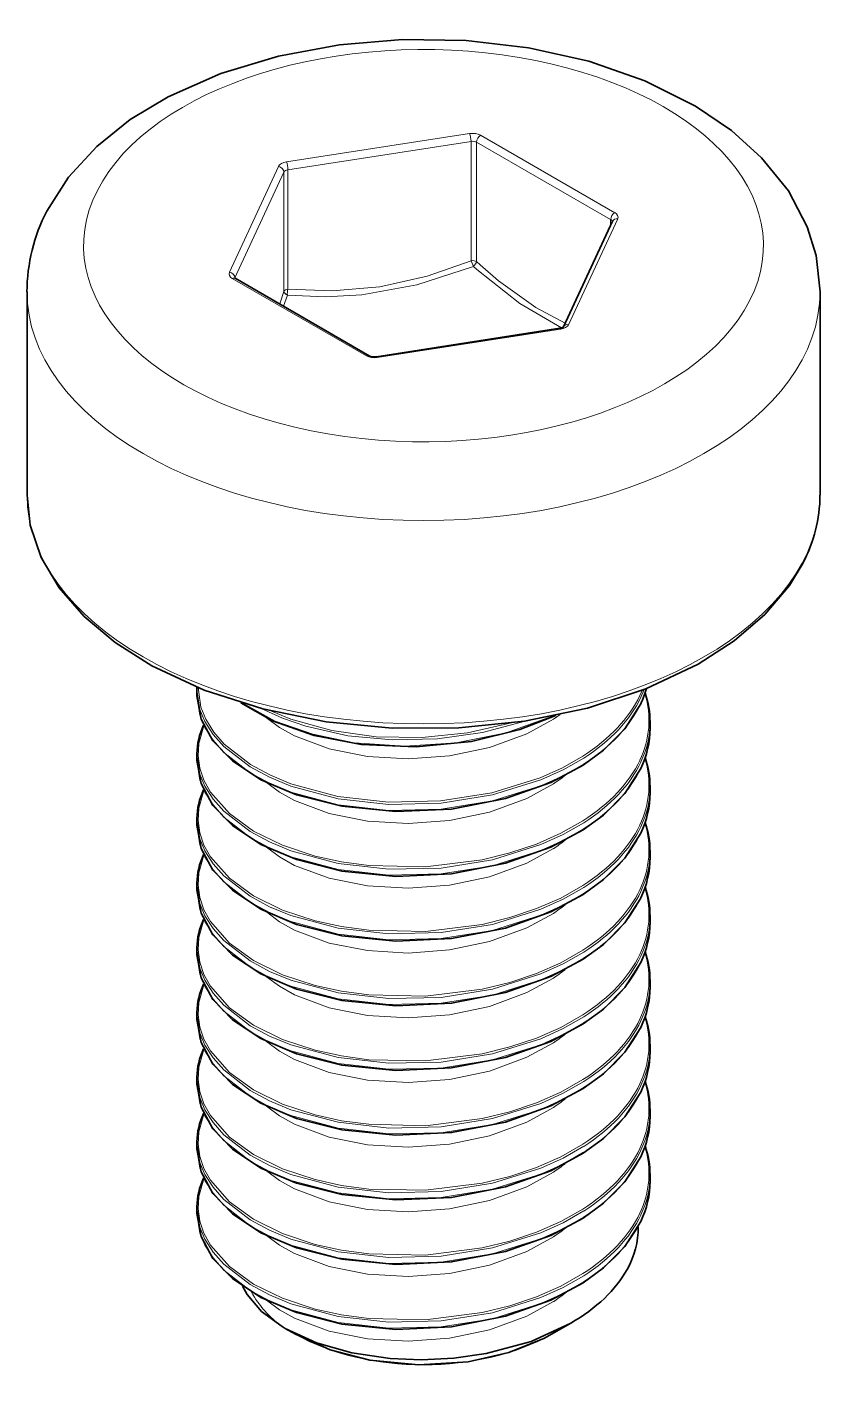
# Model space of a CAD drawing. Extents: x 428 to 938, y 254 to 632.
# Drawn here: x 740.11 to 747.11, y 577.57 to 589.48 of the extents above; entities that cross this region are included whole.
import ezdxf

# ---------------------------------------------------------------- set-up
doc = ezdxf.new("R2010")
doc.units = 0

msp = doc.modelspace()

# ---------------------------------------------------------------- linework, layer by layer
at = {"color": 7, "lineweight": 13, "ltscale": 0.040912}
for p, q in [((744.014, 588.536), (742.397, 588.286)), ((744.027, 588.467), (742.41, 588.217)), ((743.199, 586.557), (744.817, 586.807))]:
    msp.add_line(p, q, dxfattribs=at)
at = {"color": 7, "lineweight": 13, "ltscale": 0.026366}
for p, q in [((744.027, 587.412), (744.027, 588.467)), ((742.41, 587.162), (742.41, 588.217)), ((742.375, 587.142), (742.375, 588.196))]:
    msp.add_line(p, q, dxfattribs=at)
at = {"color": 7, "lineweight": 13, "ltscale": 0.034178}
for p, q in [((745.259, 587.776), (744.076, 588.46)), ((745.295, 587.837), (744.111, 588.521)), ((741.919, 587.255), (743.103, 586.572))]:
    msp.add_line(p, q, dxfattribs=at)
at = {"color": 7, "lineweight": 13, "ltscale": 0.026364}
msp.add_line((744.076, 587.405), (744.076, 588.46), dxfattribs=at)
at = {"color": 7, "lineweight": 13, "ltscale": 0.025734}
for p, q in [((742.326, 588.245), (741.893, 587.311)), ((742.375, 588.196), (741.941, 587.263))]:
    msp.add_line(p, q, dxfattribs=at)
at = {"color": 7, "lineweight": 35, "ltscale": 0.025736}
msp.add_line((744.842, 586.828), (745.275, 587.762), dxfattribs=at)
at = {"color": 7, "lineweight": 13, "ltscale": 0.025736}
msp.add_line((744.887, 586.848), (745.321, 587.782), dxfattribs=at)
at = {"color": 7, "lineweight": 13, "ltscale": 0.001213}
msp.add_line((745.259, 587.728), (745.259, 587.776), dxfattribs=at)
at = {"color": 7, "lineweight": 13, "ltscale": 0.001325}
msp.add_line((744.027, 587.412), (744.047, 587.363), dxfattribs=at)
at = {"color": 7, "lineweight": 13, "ltscale": 0.001074}
msp.add_line((744.107, 587.376), (744.076, 587.405), dxfattribs=at)
at = {"color": 7, "lineweight": 35, "ltscale": 0.000189516}
msp.add_line((741.944, 587.258), (741.938, 587.262), dxfattribs=at)
at = {"color": 7, "lineweight": 35, "ltscale": 0.034176}
msp.add_line((741.944, 587.258), (743.128, 586.574), dxfattribs=at)
at = {"color": 7, "lineweight": 13, "ltscale": 0.001085}
msp.add_line((744.079, 587.334), (744.047, 587.363), dxfattribs=at)
at = {"color": 7, "lineweight": 35, "ltscale": 0.044908}
for p, q in [((740.107, 585.342), (740.107, 587.138)), ((747.107, 585.342), (747.107, 587.138))]:
    msp.add_line(p, q, dxfattribs=at)
at = {"color": 7, "lineweight": 13, "ltscale": 0.002933}
msp.add_line((742.375, 587.142), (742.338, 587.031), dxfattribs=at)
at = {"color": 7, "lineweight": 13, "ltscale": 0.0026}
msp.add_line((742.405, 587.109), (742.372, 587.011), dxfattribs=at)
at = {"color": 7, "lineweight": 35, "ltscale": 0.040912}
msp.add_line((743.192, 586.565), (744.809, 586.816), dxfattribs=at)
at = {"color": 7, "lineweight": 35, "ltscale": 0.000396872}
msp.add_line((741.607, 583.63), (741.607, 583.646), dxfattribs=at)
at = {"color": 7, "lineweight": 35, "ltscale": 0.000196844}
for p, q in [((741.607, 583.622), (741.607, 583.63)), ((741.607, 583.051), (741.607, 583.058)), ((741.607, 582.479), (741.607, 582.487)), ((741.607, 581.336), (741.607, 581.344)), ((741.607, 580.764), (741.607, 580.772)), ((741.607, 580.193), (741.607, 580.201))]:
    msp.add_line(p, q, dxfattribs=at)
at = {"color": 7, "lineweight": 35, "ltscale": 0.001312}
for p, q in [((741.607, 583.57), (741.607, 583.622)), ((741.607, 581.283), (741.607, 581.336)), ((745.607, 580.998), (745.607, 581.05)), ((741.607, 580.712), (741.607, 580.764))]:
    msp.add_line(p, q, dxfattribs=at)
at = {"color": 7, "lineweight": 13, "ltscale": 0.001252}
msp.add_line((745.516, 583.572), (745.536, 583.618), dxfattribs=at)
at = {"color": 7, "lineweight": 13, "ltscale": 0.001854}
msp.add_line((745.526, 583.557), (745.555, 583.625), dxfattribs=at)
at = {"color": 7, "lineweight": 13, "ltscale": 0.00182}
msp.add_line((744.753, 583.363), (744.813, 583.404), dxfattribs=at)
at = {"color": 7, "lineweight": 35, "ltscale": 0.001314}
for p, q in [((745.607, 583.284), (745.607, 583.336)), ((741.607, 582.998), (741.607, 583.051)), ((745.607, 582.712), (745.607, 582.765)), ((741.607, 582.427), (741.607, 582.479)), ((745.607, 582.141), (745.607, 582.193)), ((741.607, 581.855), (741.607, 581.908)), ((745.607, 581.569), (745.607, 581.622)), ((745.607, 580.426), (745.607, 580.479)), ((741.607, 580.14), (741.607, 580.193)), ((745.607, 579.855), (745.607, 579.907)), ((741.607, 579.569), (741.607, 579.621)), ((745.607, 579.283), (745.607, 579.336)), ((741.607, 578.997), (741.607, 579.05))]:
    msp.add_line(p, q, dxfattribs=at)
at = {"color": 7, "lineweight": 35, "ltscale": 0.000195318}
for p, q in [((741.607, 581.908), (741.607, 581.915)), ((741.607, 579.621), (741.607, 579.629)), ((741.607, 579.05), (741.607, 579.058))]:
    msp.add_line(p, q, dxfattribs=at)
at = {"color": 7, "lineweight": 35, "ltscale": 0.000801817}
msp.add_line((742.386, 577.983), (742.358, 577.999), dxfattribs=at)
at = {"color": 7, "lineweight": 35, "ltscale": 0.002602}
msp.add_line((742.476, 577.931), (742.386, 577.983), dxfattribs=at)
at = {"color": 7, "lineweight": 35, "ltscale": 0.004867}
msp.add_line((744.738, 577.931), (744.906, 578.028), dxfattribs=at)
at = {"color": 7, "lineweight": 35}
for points in [[(747.107, 587.138), (747.072, 587.459), (746.994, 587.713), (746.829, 588.029), (746.592, 588.323), (746.327, 588.562), (746.009, 588.778), (745.56, 589.002), (745.065, 589.174), (744.535, 589.293), (743.983, 589.358), (743.422, 589.367), (742.866, 589.321), (742.327, 589.221), (741.819, 589.067), (741.353, 588.861), (741.018, 588.659), (740.724, 588.423), (740.473, 588.151), (740.282, 587.852)], [(740.107, 585.342), (740.135, 585.077), (740.231, 584.793), (740.391, 584.523), (740.611, 584.271), (740.885, 584.041), (741.208, 583.836), (741.671, 583.62), (742.189, 583.454), (742.747, 583.341), (743.329, 583.285), (743.918, 583.287), (744.499, 583.346), (745.055, 583.462), (745.57, 583.631), (746.031, 583.85), (746.35, 584.056), (746.621, 584.289), (746.837, 584.544), (746.958, 584.744)], [(741.607, 583.57), (741.643, 583.365), (741.748, 583.173), (741.92, 582.995), (742.172, 582.829), (742.487, 582.694), (742.886, 582.594), (743.363, 582.547), (743.855, 582.57), (744.332, 582.662), (744.732, 582.805), (745.017, 582.958)], [(741.995, 583.509), (742.274, 583.35), (742.641, 583.219), (743.057, 583.14), (743.542, 583.119), (744.03, 583.167), (744.456, 583.271), (744.774, 583.396)], [(745.525, 583.499), (745.385, 583.279), (745.196, 583.089), (745.017, 582.958)], [(741.607, 582.998), (741.643, 582.794), (741.748, 582.602), (741.92, 582.424), (742.172, 582.257), (742.487, 582.123), (742.886, 582.022), (743.363, 581.975), (743.855, 581.998), (744.332, 582.091), (744.732, 582.233), (745.017, 582.387)], [(745.525, 582.928), (745.385, 582.707), (745.196, 582.517), (745.017, 582.387)], [(741.607, 582.427), (741.643, 582.222), (741.748, 582.03), (741.92, 581.852), (742.172, 581.685), (742.487, 581.551), (742.886, 581.45), (743.363, 581.404), (743.855, 581.427), (744.332, 581.519), (744.732, 581.662), (745.017, 581.815)], [(745.525, 582.356), (745.385, 582.136), (745.196, 581.946), (745.017, 581.815)], [(741.607, 581.855), (741.643, 581.651), (741.748, 581.459), (741.92, 581.28), (742.172, 581.114), (742.487, 580.979), (742.886, 580.879), (743.363, 580.832), (743.855, 580.855), (744.332, 580.948), (744.732, 581.09), (745.017, 581.244)], [(745.525, 581.784), (745.385, 581.564), (745.196, 581.374), (745.017, 581.244)], [(741.607, 581.283), (741.643, 581.079), (741.748, 580.887), (741.92, 580.709), (742.172, 580.542), (742.487, 580.408), (742.886, 580.307), (743.363, 580.261), (743.855, 580.284), (744.332, 580.376), (744.732, 580.518), (745.017, 580.672)], [(745.525, 581.213), (745.385, 580.993), (745.196, 580.803), (745.017, 580.672)], [(741.607, 580.712), (741.643, 580.508), (741.748, 580.316), (741.92, 580.137), (742.172, 579.971), (742.487, 579.836), (742.886, 579.736), (743.363, 579.689), (743.855, 579.712), (744.332, 579.804), (744.732, 579.947), (745.017, 580.1)], [(745.525, 580.641), (745.385, 580.421), (745.196, 580.231), (745.017, 580.1)], [(741.607, 580.14), (741.643, 579.936), (741.748, 579.744), (741.92, 579.566), (742.172, 579.399), (742.487, 579.265), (742.886, 579.164), (743.363, 579.118), (743.855, 579.14), (744.332, 579.233), (744.732, 579.375), (745.017, 579.529)], [(745.525, 580.07), (745.385, 579.85), (745.196, 579.66), (745.017, 579.529)], [(741.607, 579.569), (741.643, 579.364), (741.748, 579.173), (741.92, 578.994), (742.172, 578.828), (742.487, 578.693), (742.886, 578.593), (743.363, 578.546), (743.855, 578.569), (744.332, 578.661), (744.732, 578.804), (745.017, 578.957)], [(745.525, 579.498), (745.385, 579.278), (745.196, 579.088), (745.017, 578.957)], [(741.607, 578.997), (741.643, 578.793), (741.748, 578.601), (741.92, 578.423), (742.172, 578.256), (742.487, 578.122), (742.886, 578.021), (743.363, 577.974), (743.855, 577.997), (744.332, 578.09), (744.732, 578.232), (745.017, 578.386)], [(745.525, 578.927), (745.385, 578.707), (745.196, 578.517), (745.017, 578.386)], [(742.358, 577.999), (742.178, 578.132), (742.05, 578.281), (742.01, 578.355)], [(744.906, 578.028), (744.557, 577.868), (744.161, 577.76), (743.875, 577.719), (743.589, 577.704), (743.314, 577.716), (742.975, 577.766), (742.661, 577.856), (742.386, 577.983)], [(742.476, 577.931), (742.782, 577.792), (743.134, 577.701), (743.565, 577.66), (744, 577.688), (744.359, 577.769), (744.676, 577.897), (744.738, 577.931)]]:
    msp.add_lwpolyline(points, dxfattribs=at)
at = {"color": 7, "lineweight": 13}
for points in [[(744.027, 587.412), (743.64, 587.277), (743.221, 587.182), (742.8, 587.147), (742.41, 587.162)], [(744.107, 587.376), (744.27, 587.236), (744.599, 586.999), (744.857, 586.86)], [(744.047, 587.363), (743.547, 587.199), (743.063, 587.112), (742.74, 587.095), (742.405, 587.109)], [(744.079, 587.334), (744.456, 587.035), (744.826, 586.82)], [(745.022, 583.02), (744.841, 582.917), (744.644, 582.827), (744.217, 582.694), (743.763, 582.621), (743.302, 582.61), (742.853, 582.66), (742.436, 582.772), (742.248, 582.85), (742.076, 582.943), (741.843, 583.123), (741.749, 583.229), (741.677, 583.343), (741.633, 583.45), (741.607, 583.622)], [(745.02, 582.967), (744.839, 582.863), (744.643, 582.774), (744.215, 582.641), (743.762, 582.568), (743.301, 582.557), (742.853, 582.608), (742.436, 582.72), (742.247, 582.798), (742.076, 582.89), (741.843, 583.07), (741.749, 583.177), (741.677, 583.291), (741.633, 583.398), (741.607, 583.57)], [(745.014, 583.038), (744.833, 582.935), (744.637, 582.846), (744.211, 582.713), (743.758, 582.641), (743.299, 582.63), (742.852, 582.681), (742.437, 582.793), (742.249, 582.871), (742.079, 582.964), (741.847, 583.144), (741.755, 583.25), (741.684, 583.363), (741.641, 583.471), (741.617, 583.642)], [(744.746, 583.39), (744.337, 583.243), (743.896, 583.155), (743.443, 583.126), (742.995, 583.156), (742.631, 583.23), (742.297, 583.346), (742.011, 583.504)], [(744.505, 583.347), (744.127, 583.246), (743.731, 583.19), (743.33, 583.18), (742.938, 583.217), (742.567, 583.301), (742.363, 583.371), (742.175, 583.458)], [(742.22, 583.375), (742.336, 583.29), (742.469, 583.215), (742.774, 583.101), (743.112, 583.034), (743.471, 583.013), (743.835, 583.039), (744.19, 583.113), (744.52, 583.234), (744.753, 583.363)], [(744.385, 583.33), (743.996, 583.242), (743.593, 583.201), (743.19, 583.208), (742.799, 583.263), (742.437, 583.364), (742.264, 583.435)], [(745.014, 582.467), (744.818, 582.356), (744.604, 582.261), (744.37, 582.182), (744.125, 582.122), (743.625, 582.06), (743.123, 582.071), (742.883, 582.104), (742.652, 582.154), (742.363, 582.25), (742.106, 582.375), (741.893, 582.529), (741.726, 582.72), (741.669, 582.824), (741.633, 582.93), (741.617, 583.039), (741.623, 583.149), (741.669, 583.304)], [(745.022, 582.449), (744.841, 582.345), (744.644, 582.256), (744.217, 582.122), (743.763, 582.049), (743.302, 582.038), (742.853, 582.089), (742.436, 582.2), (742.248, 582.279), (742.076, 582.371), (741.843, 582.551), (741.749, 582.658), (741.677, 582.771), (741.633, 582.879), (741.607, 583.051)], [(745.02, 582.395), (744.839, 582.292), (744.643, 582.203), (744.215, 582.069), (743.762, 581.997), (743.301, 581.986), (742.853, 582.036), (742.436, 582.148), (742.247, 582.226), (742.076, 582.319), (741.843, 582.499), (741.749, 582.606), (741.677, 582.719), (741.633, 582.826), (741.607, 582.998)], [(745.014, 581.895), (744.818, 581.784), (744.604, 581.69), (744.37, 581.611), (744.125, 581.551), (743.625, 581.488), (743.123, 581.499), (742.883, 581.532), (742.652, 581.583), (742.363, 581.678), (742.106, 581.804), (741.893, 581.958), (741.726, 582.149), (741.669, 582.252), (741.633, 582.359), (741.617, 582.468), (741.623, 582.577), (741.669, 582.733)], [(742.22, 582.804), (742.336, 582.719), (742.469, 582.644), (742.774, 582.529), (743.112, 582.462), (743.471, 582.441), (743.835, 582.468), (744.19, 582.542), (744.52, 582.663), (744.753, 582.791)], [(745.022, 581.877), (744.841, 581.774), (744.644, 581.684), (744.217, 581.55), (743.763, 581.478), (743.302, 581.467), (742.853, 581.517), (742.436, 581.629), (742.248, 581.707), (742.076, 581.799), (741.843, 581.98), (741.749, 582.086), (741.677, 582.2), (741.633, 582.307), (741.607, 582.479)], [(745.02, 581.824), (744.839, 581.72), (744.643, 581.631), (744.215, 581.498), (743.762, 581.425), (743.301, 581.414), (742.853, 581.465), (742.436, 581.576), (742.247, 581.655), (742.076, 581.747), (741.843, 581.927), (741.749, 582.034), (741.677, 582.148), (741.633, 582.255), (741.607, 582.427)], [(745.014, 581.324), (744.818, 581.212), (744.604, 581.118), (744.37, 581.039), (744.125, 580.979), (743.625, 580.917), (743.123, 580.928), (742.883, 580.96), (742.652, 581.011), (742.363, 581.106), (742.106, 581.232), (741.893, 581.386), (741.726, 581.577), (741.669, 581.68), (741.633, 581.787), (741.617, 581.896), (741.623, 582.006), (741.669, 582.161)], [(742.22, 582.232), (742.336, 582.147), (742.469, 582.072), (742.774, 581.958), (743.112, 581.891), (743.471, 581.87), (743.835, 581.896), (744.19, 581.97), (744.52, 582.091), (744.753, 582.22)], [(745.022, 581.306), (744.841, 581.202), (744.644, 581.113), (744.217, 580.979), (743.763, 580.906), (743.302, 580.895), (742.853, 580.946), (742.436, 581.057), (742.248, 581.135), (742.076, 581.228), (741.843, 581.408), (741.749, 581.515), (741.677, 581.628), (741.633, 581.736), (741.607, 581.908)], [(745.02, 581.252), (744.839, 581.149), (744.643, 581.06), (744.215, 580.926), (743.762, 580.854), (743.301, 580.843), (742.853, 580.893), (742.436, 581.005), (742.247, 581.083), (742.076, 581.176), (741.843, 581.356), (741.749, 581.463), (741.677, 581.576), (741.633, 581.683), (741.607, 581.855)], [(742.22, 581.661), (742.336, 581.575), (742.469, 581.501), (742.774, 581.386), (743.112, 581.319), (743.471, 581.298), (743.835, 581.325), (744.19, 581.399), (744.52, 581.52), (744.753, 581.648)], [(745.014, 580.752), (744.818, 580.641), (744.604, 580.547), (744.37, 580.468), (744.125, 580.408), (743.625, 580.345), (743.123, 580.356), (742.883, 580.389), (742.652, 580.44), (742.363, 580.535), (742.106, 580.661), (741.893, 580.814), (741.726, 581.006), (741.669, 581.109), (741.633, 581.216), (741.617, 581.325), (741.623, 581.434), (741.669, 581.59)], [(745.022, 580.734), (744.841, 580.63), (744.644, 580.541), (744.217, 580.407), (743.763, 580.335), (743.302, 580.324), (742.853, 580.374), (742.436, 580.486), (742.248, 580.564), (742.076, 580.656), (741.843, 580.837), (741.749, 580.943), (741.677, 581.057), (741.633, 581.164), (741.607, 581.336)], [(745.02, 580.681), (744.839, 580.577), (744.643, 580.488), (744.215, 580.354), (743.762, 580.282), (743.301, 580.271), (742.853, 580.322), (742.436, 580.433), (742.247, 580.512), (742.076, 580.604), (741.843, 580.784), (741.749, 580.891), (741.677, 581.004), (741.633, 581.112), (741.607, 581.283)], [(742.22, 581.089), (742.336, 581.004), (742.469, 580.929), (742.774, 580.815), (743.112, 580.747), (743.471, 580.727), (743.835, 580.753), (744.19, 580.827), (744.52, 580.948), (744.753, 581.077)], [(745.014, 580.181), (744.818, 580.069), (744.604, 579.975), (744.37, 579.896), (744.125, 579.836), (743.625, 579.773), (743.123, 579.785), (742.883, 579.817), (742.652, 579.868), (742.363, 579.963), (742.106, 580.089), (741.893, 580.243), (741.726, 580.434), (741.669, 580.537), (741.633, 580.644), (741.617, 580.753), (741.623, 580.862), (741.669, 581.018)], [(745.022, 580.163), (744.841, 580.059), (744.644, 579.97), (744.217, 579.836), (743.763, 579.763), (743.302, 579.752), (742.853, 579.803), (742.436, 579.914), (742.248, 579.992), (742.076, 580.085), (741.843, 580.265), (741.749, 580.372), (741.677, 580.485), (741.633, 580.593), (741.607, 580.764)], [(745.02, 580.109), (744.839, 580.006), (744.643, 579.916), (744.215, 579.783), (743.762, 579.711), (743.301, 579.7), (742.853, 579.75), (742.436, 579.862), (742.247, 579.94), (742.076, 580.033), (741.843, 580.213), (741.749, 580.319), (741.677, 580.433), (741.633, 580.54), (741.607, 580.712)], [(742.22, 580.518), (742.336, 580.432), (742.469, 580.358), (742.774, 580.243), (743.112, 580.176), (743.471, 580.155), (743.835, 580.182), (744.19, 580.255), (744.52, 580.377), (744.753, 580.505)], [(745.014, 579.609), (744.818, 579.498), (744.604, 579.404), (744.37, 579.325), (744.125, 579.265), (743.625, 579.202), (743.123, 579.213), (742.883, 579.246), (742.652, 579.297), (742.363, 579.392), (742.106, 579.518), (741.893, 579.671), (741.726, 579.862), (741.669, 579.966), (741.633, 580.073), (741.617, 580.182), (741.623, 580.291), (741.669, 580.447)], [(745.022, 579.591), (744.841, 579.487), (744.644, 579.398), (744.217, 579.264), (743.763, 579.192), (743.302, 579.181), (742.853, 579.231), (742.436, 579.343), (742.248, 579.421), (742.076, 579.513), (741.843, 579.693), (741.749, 579.8), (741.677, 579.914), (741.633, 580.021), (741.607, 580.193)], [(745.02, 579.538), (744.839, 579.434), (744.643, 579.345), (744.215, 579.211), (743.762, 579.139), (743.301, 579.128), (742.853, 579.179), (742.436, 579.29), (742.247, 579.368), (742.076, 579.461), (741.843, 579.641), (741.749, 579.748), (741.677, 579.861), (741.633, 579.969), (741.607, 580.14)], [(745.014, 579.037), (744.818, 578.926), (744.604, 578.832), (744.37, 578.753), (744.125, 578.693), (743.625, 578.63), (743.123, 578.642), (742.883, 578.674), (742.652, 578.725), (742.363, 578.82), (742.106, 578.946), (741.893, 579.1), (741.726, 579.291), (741.669, 579.394), (741.633, 579.501), (741.617, 579.61), (741.623, 579.719), (741.669, 579.875)], [(742.22, 579.946), (742.336, 579.861), (742.469, 579.786), (742.774, 579.672), (743.112, 579.604), (743.471, 579.584), (743.835, 579.61), (744.19, 579.684), (744.52, 579.805), (744.753, 579.933)], [(745.022, 579.02), (744.841, 578.916), (744.644, 578.827), (744.217, 578.693), (743.763, 578.62), (743.302, 578.609), (742.853, 578.659), (742.436, 578.771), (742.248, 578.849), (742.076, 578.942), (741.843, 579.122), (741.749, 579.229), (741.677, 579.342), (741.633, 579.449), (741.607, 579.621)], [(745.02, 578.966), (744.839, 578.863), (744.643, 578.773), (744.215, 578.64), (743.762, 578.568), (743.301, 578.557), (742.853, 578.607), (742.436, 578.719), (742.247, 578.797), (742.076, 578.889), (741.843, 579.07), (741.749, 579.176), (741.677, 579.29), (741.633, 579.397), (741.607, 579.569)], [(745.014, 578.466), (744.818, 578.355), (744.604, 578.26), (744.37, 578.182), (744.125, 578.122), (743.625, 578.059), (743.123, 578.07), (742.883, 578.103), (742.652, 578.153), (742.363, 578.249), (742.106, 578.374), (741.893, 578.528), (741.726, 578.719), (741.669, 578.823), (741.633, 578.93), (741.617, 579.039), (741.623, 579.148), (741.669, 579.304)], [(742.22, 579.375), (742.336, 579.289), (742.469, 579.215), (742.774, 579.1), (743.112, 579.033), (743.471, 579.012), (743.835, 579.039), (744.19, 579.112), (744.52, 579.234), (744.753, 579.362)], [(745.022, 578.448), (744.841, 578.344), (744.644, 578.255), (744.217, 578.121), (743.763, 578.049), (743.302, 578.038), (742.853, 578.088), (742.436, 578.199), (742.248, 578.278), (742.076, 578.37), (741.843, 578.55), (741.749, 578.657), (741.677, 578.771), (741.633, 578.878), (741.607, 579.05)], [(745.02, 578.395), (744.839, 578.291), (744.643, 578.202), (744.215, 578.068), (743.762, 577.996), (743.301, 577.985), (742.853, 578.036), (742.436, 578.147), (742.247, 578.225), (742.076, 578.318), (741.843, 578.498), (741.749, 578.605), (741.677, 578.718), (741.633, 578.825), (741.607, 578.997)], [(742.22, 578.803), (742.336, 578.718), (742.469, 578.643), (742.774, 578.529), (743.112, 578.461), (743.471, 578.44), (743.835, 578.467), (744.19, 578.541), (744.52, 578.662), (744.753, 578.79)], [(742.22, 578.231), (742.336, 578.146), (742.469, 578.072), (742.774, 577.957), (743.112, 577.89), (743.471, 577.869), (743.835, 577.895), (744.19, 577.969), (744.52, 578.091), (744.753, 578.219)]]:
    msp.add_lwpolyline(points, dxfattribs=at)
at = {"color": 7, "lineweight": 35}
for centre, radius, start, end in [((741.675, 587.129), 1.569, 152.575, 179.6882), ((744.803, 586.88), 0.0644, 275.0056, 307.6149), ((743.173, 586.67), 0.106, 244.7011, 280.1215), ((745.795, 585.352), 1.312, 332.4091, 359.5703), ((744.717, 583.88), 0.893, 334.7645, 343.9782), ((744.794, 583.334), 0.813, 0.1383, 18.7526), ((742.222, 583.046), 0.616, 154.6165, 178.8517), ((744.772, 583.289), 0.835, 334.341, 359.6244), ((744.794, 582.763), 0.813, 0.1383, 18.7526), ((742.222, 582.475), 0.616, 154.6165, 178.8517), ((744.772, 582.718), 0.835, 334.341, 359.6244), ((744.794, 582.191), 0.813, 0.1383, 18.7526), ((742.222, 581.903), 0.616, 154.6165, 178.8517), ((744.772, 582.146), 0.835, 334.341, 359.6244), ((744.794, 581.62), 0.813, 0.1383, 18.7526), ((742.222, 581.331), 0.616, 154.6165, 178.8517), ((744.772, 581.575), 0.835, 334.341, 359.6244), ((744.794, 581.048), 0.813, 0.1383, 18.7526), ((742.222, 580.76), 0.616, 154.6165, 178.8517), ((744.772, 581.003), 0.835, 334.341, 359.6244), ((744.794, 580.477), 0.813, 0.1383, 18.7526), ((742.222, 580.188), 0.616, 154.6165, 178.8517), ((744.772, 580.432), 0.835, 334.341, 359.6244), ((744.794, 579.905), 0.813, 0.1383, 18.7526), ((742.222, 579.617), 0.616, 154.6165, 178.8517), ((744.772, 579.86), 0.835, 334.341, 359.6244), ((744.794, 579.334), 0.813, 0.1383, 18.7526), ((742.222, 579.045), 0.616, 154.6165, 178.8517), ((744.772, 579.289), 0.835, 334.341, 359.6244), ((744.752, 578.873), 0.75, 330.4377, 0.4956)]:
    msp.add_arc(centre, radius, start, end, dxfattribs=at)
at = {"color": 7, "lineweight": 13}
for centre, radius, start, end in [((742.42, 587.156), 0.0484, 196.6983, 251.7895), ((744.801, 583.35), 0.796, 333.9628, 17.2753), ((744.728, 583.881), 0.882, 334.7504, 343.7043), ((744.785, 583.342), 0.822, 334.3217, 359.6345), ((744.785, 583.289), 0.822, 334.3223, 359.6343), ((744.801, 582.779), 0.796, 333.9628, 17.2753), ((743.937, 584.037), 1.489, 303.234, 308.113), ((744.785, 582.77), 0.822, 334.3217, 359.6345), ((744.785, 582.718), 0.822, 334.3223, 359.6343), ((744.801, 582.207), 0.796, 333.9628, 17.2753), ((743.937, 583.465), 1.489, 303.234, 308.113), ((744.785, 582.199), 0.822, 334.3217, 359.6345), ((744.785, 582.146), 0.822, 334.3223, 359.6343), ((744.801, 581.635), 0.796, 333.9628, 17.2753), ((743.937, 582.894), 1.489, 303.234, 308.113), ((744.785, 581.627), 0.822, 334.3217, 359.6345), ((744.785, 581.574), 0.822, 334.3223, 359.6343), ((744.801, 581.064), 0.796, 333.9628, 17.2753), ((743.937, 582.322), 1.489, 303.234, 308.113), ((744.785, 581.055), 0.822, 334.3217, 359.6345), ((744.785, 581.003), 0.822, 334.3223, 359.6343), ((744.801, 580.492), 0.796, 333.9628, 17.2753), ((743.937, 581.751), 1.489, 303.234, 308.113), ((744.785, 580.484), 0.822, 334.3217, 359.6345), ((744.785, 580.431), 0.822, 334.3223, 359.6343), ((744.801, 579.921), 0.796, 333.9628, 17.2753), ((743.937, 581.179), 1.489, 303.234, 308.113), ((744.785, 579.912), 0.822, 334.3217, 359.6345), ((744.785, 579.86), 0.822, 334.3223, 359.6343), ((744.801, 579.349), 0.796, 333.9628, 17.2753), ((743.937, 580.608), 1.489, 303.234, 308.113), ((744.785, 579.341), 0.822, 334.3217, 359.6345), ((744.785, 579.288), 0.822, 334.3223, 359.6343), ((743.937, 580.036), 1.489, 303.234, 308.113), ((742.913, 578.768), 0.947, 209.3624, 234.1873), ((743.937, 579.464), 1.489, 303.234, 308.113)]:
    msp.add_arc(centre, radius, start, end, dxfattribs=at)
for centre, major_axis, ratio, start_param, end_param in [((743.607, 587.546), (3, 0), 0.57735, 5.997787, 12.280972), ((744.04, 588.48), (0.1, 0), 0.57735, 0.785398, 1.832596), ((744.014, 588.495), (-0.0076, 0.0494), 0.211325, 4.080475, 5.651271), ((744.04, 588.439), (0.05, 0), 0.57735, 0.785398, 1.832596), ((744.111, 588.48), (0.025, 0.0433), 0.57735, 0.785398, 2.356194), ((742.423, 588.23), (0.1, 0), 0.57735, 1.832596, 2.879793), ((742.326, 588.204), (-0.0453, 0.0211), 0.788675, 3.492472, 5.063268), ((742.423, 588.189), (0.05, 0), 0.57735, 1.832596, 2.879793), ((742.397, 588.245), (-0.0076, 0.0494), 0.211325, 4.080475, 5.651271), ((745.295, 587.797), (0.025, 0.0433), 0.57735, 0.785398, 2.356194), ((745.224, 587.756), (0.05, 0), 0.57735, 6.283185, 7.068583), ((745.321, 587.741), (0.0453, -0.0211), 0.788675, 1.921676, 3.141714), ((745.224, 587.797), (0.1, 0), 0.57735, 6.021386, 7.068583), ((744.04, 587.385), (0.05, 0), 0.57735, 0.785398, 1.832596), ((744.04, 587.385), (0.0337, 0.037), 0.394572, 4.480817, 5.603781), ((741.99, 587.296), (0.1, 0), 0.57735, 2.879793, 3.926991), ((741.893, 587.27), (-0.0453, 0.0211), 0.788675, 3.492472, 5.063268), ((741.919, 587.214), (-0.025, -0.0433), 0.57735, 3.141593, 3.926991), ((743.607, 587.138), (3.5, 0), 0.57735, 3.141622, 6.283214), ((742.423, 587.134), (0.05, 0), 0.57735, 1.832596, 2.879793), ((742.423, 587.134), (0.0045, 0.0498), 0.363163, 1.009314, 2.132278), ((744.817, 586.766), (0.0076, -0.0494), 0.211325, 2.509678, 3.141593), ((744.791, 586.863), (0.1, 0), 0.57735, 4.974188, 6.021386), ((744.887, 586.807), (0.0453, -0.0211), 0.788675, 1.921676, 3.141714), ((743.103, 586.531), (-0.025, -0.0433), 0.57735, 3.141593, 3.926991), ((743.173, 586.613), (0.1, 0), 0.57735, 3.926991, 4.974188), ((743.199, 586.516), (0.0076, -0.0494), 0.211325, 2.509678, 3.141593), ((743.607, 585.342), (3.5, 0), 0.57735, 3.141622, 6.283214), ((743.436, 583.913), (2.161, 0.013), 0.596789, 5.527461, 6.00537), ((743.431, 583.848), (2.176, 0.011), 0.59621, 5.528279, 6.006645), ((743.436, 583.899), (2.171, 0.013), 0.596682, 5.527825, 6.005824), ((743.436, 583.341), (2.161, 0.013), 0.596793, 5.527457, 6.005368), ((743.436, 583.327), (2.171, 0.013), 0.596682, 5.527824, 6.005824), ((743.431, 583.276), (2.176, 0.011), 0.596211, 5.528279, 6.006645), ((743.436, 582.77), (2.161, 0.013), 0.596789, 5.527461, 6.00537), ((743.436, 582.756), (2.171, 0.013), 0.596682, 5.527825, 6.005824), ((743.431, 582.704), (2.176, 0.011), 0.596211, 5.528279, 6.006645), ((743.436, 582.198), (2.161, 0.013), 0.596793, 5.527457, 6.005368), ((743.431, 582.133), (2.176, 0.011), 0.59621, 5.528279, 6.006645), ((743.436, 582.184), (2.171, 0.013), 0.596686, 5.527821, 6.005822), ((743.436, 581.627), (2.161, 0.013), 0.596789, 5.52746, 6.00537), ((743.431, 581.561), (2.176, 0.011), 0.596211, 5.528279, 6.006645), ((743.436, 581.613), (2.171, 0.013), 0.596682, 5.527824, 6.005824), ((743.436, 581.055), (2.161, 0.013), 0.596789, 5.52746, 6.00537), ((743.431, 580.99), (2.176, 0.011), 0.596211, 5.528279, 6.006645), ((743.436, 581.041), (2.171, 0.013), 0.596682, 5.527824, 6.005824), ((743.436, 580.484), (2.161, 0.013), 0.596793, 5.527457, 6.005368), ((743.436, 580.469), (2.171, 0.013), 0.596686, 5.527821, 6.005822), ((743.431, 580.418), (2.176, 0.011), 0.596211, 5.528279, 6.006645), ((743.436, 579.912), (2.161, 0.013), 0.596793, 5.527457, 6.005368), ((743.436, 579.898), (2.171, 0.013), 0.596686, 5.527821, 6.005822), ((743.431, 579.847), (2.176, 0.011), 0.596211, 5.528279, 6.006644), ((743.436, 579.341), (2.161, 0.013), 0.596793, 5.527457, 6.005368), ((743.431, 579.275), (2.176, 0.011), 0.596211, 5.528279, 6.006645), ((743.436, 579.326), (2.171, 0.013), 0.596682, 5.527824, 6.005824), ((743.607, 578.584), (1.599, 0), 0.57735, 3.927026, 5.497723)]:
    msp.add_ellipse(centre, major_axis=major_axis, ratio=ratio, start_param=start_param, end_param=end_param, dxfattribs=at)
at = {"color": 7, "lineweight": 35}
msp.add_ellipse((743.555, 578.864), major_axis=(1.946, 0.003), ratio=0.597393, start_param=5.479084, end_param=5.96524, dxfattribs=at)

doc.saveas('drawing.dxf')
